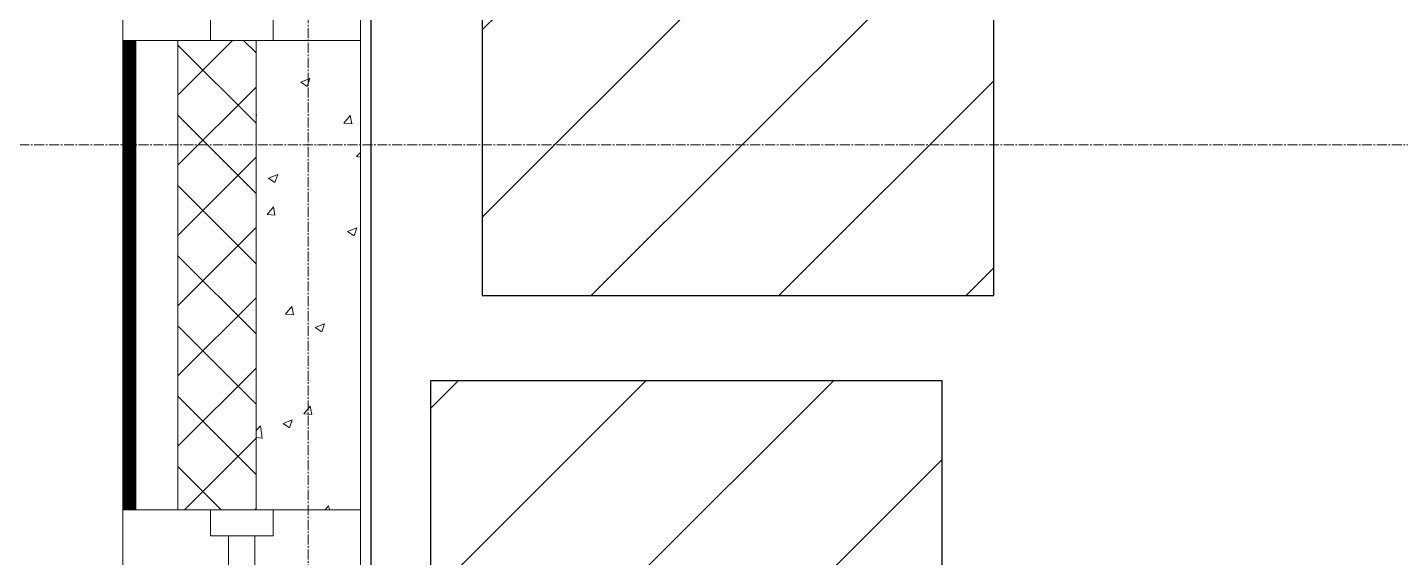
# Model space of a CAD drawing. Header units: millimetres. Extents: x -231292 to 573618, y -153144 to 564035.
# Drawn here: x 8346 to 10975, y -129537 to -128520 of the extents above; entities that cross this region are included whole.
import ezdxf

# ---------------------------------------------------------------- set-up
doc = ezdxf.new("R2010")
doc.units = ezdxf.units.MM
doc.linetypes.add('CENTER2', pattern=[28.575, 19.05, -3.175, 3.175, -3.175])
doc.layers.get('0').update_dxf_attribs({"color": 250})
for name, color, linetype, lineweight in [('10.3) строит. леса', 20, 'Continuous', 30), ('A-Wall_Материал_Газоблок_Контур', 250, 'Continuous', 0), ('АР_Окна', 250, 'Continuous', 5), ('АР_Стены ПЕНОблок', 250, 'Continuous', 20), ('АР_Тонкая', 250, 'Continuous', 5), ('АР_Утеплитель', 250, 'Continuous', 0), ('АР_Штриховка', 250, 'Continuous', 0), ('РД_Оси_100', 250, 'Continuous', 0)]:
    doc.layers.add(name, color=color, linetype=linetype, lineweight=lineweight)

# ---------------------------------------------------------------- blocks, each defined once
blk = doc.blocks.new('оси_рен')
at = {"layer": 'РД_Оси_100', "color": 251, "linetype": 'CENTER2', "true_color": 0x636466}
for p, q in [((1195652.916, 135558.25), (1195652.916, 223268.25)), ((1225207.916, 156013.25), (1189697.958, 156013.25))]:
    blk.add_line(p, q, dxfattribs=at)

msp = doc.modelspace()

# ---------------------------------------------------------------- hatches: boundary and pattern name
at = {"layer": '10.3) строит. леса'}
h = msp.add_hatch(dxfattribs=at)
h.set_pattern_fill('ANSI31', color=256, scale=80)
h.set_pattern_definition([(45, (13416.34, 16844.56), (-179.60512, 179.60512), [])])
h.paths.add_polyline_path([(9216.654, -127034.559), (9216.654, -129034.559), (10196.654, -129034.559), (10196.654, -127034.559)])
h = msp.add_hatch(dxfattribs=at)
h.set_pattern_fill('ANSI31', color=256, scale=80)
h.set_pattern_definition([(45, (13317.08, 14681.17), (-179.60512, 179.60512), [])])
h.paths.add_polyline_path([(9117.393, -129197.946), (9117.393, -131197.946), (10097.393, -131197.946), (10097.393, -129197.946)])

# ---------------------------------------------------------------- linework, layer by layer
msp.add_lwpolyline([(16573.458, -98570.283), (9003.458, -98570.283), (9003.458, -135535.288), (16573.458, -135535.288)], close=True)
for points in [[(9216.654, -127034.559), (9216.654, -129034.559), (10196.654, -129034.559), (10196.654, -127034.559)], [(9117.393, -129197.946), (9117.393, -131197.946), (10097.393, -131197.946), (10097.393, -129197.946)]]:
    msp.add_lwpolyline(points, close=True, dxfattribs=at)
at = {"layer": 'A-Wall_Материал_Газоблок_Контур', "color": 18, "linetype": 'Continuous', "lineweight": 0, "true_color": 0x000000}
for p, q in [((8528.458, -127345.283), (8528.458, -128545.283)), ((8983.458, -128545.283), (8983.458, -127345.283)), ((8528.458, -129445.283), (8528.458, -130645.283)), ((8983.458, -130645.283), (8983.458, -129445.283))]:
    msp.add_line(p, q, dxfattribs=at)
at = {"layer": 'АР_Окна', "color": 18, "linetype": 'Continuous', "lineweight": 5, "true_color": 0x000000}
for p, q in [((8528.458, -127345.283), (8528.458, -128545.283)), ((8983.458, -127345.283), (8983.458, -128545.283)), ((8528.458, -129445.283), (8528.458, -130645.283)), ((8983.458, -129445.283), (8983.458, -130645.283))]:
    msp.add_line(p, q, dxfattribs=at)
for points in [[(8815.958, -128495.283), (8815.958, -128545.283), (8695.958, -128545.283), (8695.958, -128495.283)], [(8815.958, -129495.283), (8815.958, -129445.283), (8695.958, -129445.283), (8695.958, -129495.283)], [(8730.958, -129495.283), (8780.958, -129495.283), (8780.958, -130595.283), (8730.958, -130595.283)]]:
    msp.add_lwpolyline(points, close=True, dxfattribs=at)
at = {"layer": 'АР_Стены ПЕНОблок', "color": 18, "linetype": 'Continuous', "lineweight": 20, "true_color": 0x000000}
for p, q in [((8983.458, -128545.283), (8783.458, -128545.283)), ((8783.458, -128545.283), (8783.458, -129445.283)), ((8983.458, -129445.283), (8983.458, -128545.283)), ((8783.458, -129445.283), (8983.458, -129445.283))]:
    msp.add_line(p, q, dxfattribs=at)
at = {"layer": 'АР_Тонкая', "color": 18, "linetype": 'Continuous', "lineweight": 5, "true_color": 0x000000}
for p, q in [((8553.458, -128545.283), (8528.458, -128545.283)), ((8528.458, -128545.283), (8528.458, -129445.283)), ((8633.458, -128545.283), (8553.458, -128545.283)), ((8553.458, -128545.283), (8553.458, -129445.283)), ((8553.458, -129445.283), (8553.458, -128545.283)), ((8633.458, -129445.283), (8633.458, -128545.283)), ((8528.458, -129445.283), (8553.458, -129445.283)), ((8553.458, -129445.283), (8633.458, -129445.283))]:
    msp.add_line(p, q, dxfattribs=at)
at = {"layer": 'АР_Утеплитель', "color": 18, "linetype": 'Continuous', "lineweight": 0, "true_color": 0x000000}
for p, q in [((8783.458, -128545.283), (8633.458, -128545.283)), ((8633.458, -128545.283), (8633.458, -129445.283)), ((8783.458, -129445.283), (8783.458, -128545.283)), ((8633.458, -129445.283), (8783.458, -129445.283))]:
    msp.add_line(p, q, dxfattribs=at)
at = {"layer": 'АР_Штриховка', "color": 18, "linetype": 'Continuous', "lineweight": 0, "true_color": 0x000000}
for p, q in [((8528.458, -128546.283), (8553.458, -128546.283)), ((8528.458, -128547.283), (8553.458, -128547.283)), ((8528.458, -128548.283), (8553.458, -128548.283)), ((8633.458, -128649.915), (8738.09, -128545.283)), ((8783.458, -128569.322), (8759.419, -128545.283)), ((8528.458, -128549.283), (8553.458, -128549.283)), ((8528.458, -128550.283), (8553.458, -128550.283)), ((8528.458, -128551.283), (8553.458, -128551.283)), ((8528.458, -128552.283), (8553.458, -128552.283)), ((8528.458, -128553.283), (8553.458, -128553.283)), ((8528.458, -128554.283), (8553.458, -128554.283)), ((8528.458, -128555.283), (8553.458, -128555.283)), ((8528.458, -128556.283), (8553.458, -128556.283)), ((8528.458, -128557.283), (8553.458, -128557.283)), ((8528.458, -128558.283), (8553.458, -128558.283)), ((8528.458, -128559.283), (8553.458, -128559.283)), ((8528.458, -128560.283), (8553.458, -128560.283)), ((8528.458, -128561.283), (8553.458, -128561.283)), ((8528.458, -128562.283), (8553.458, -128562.283)), ((8528.458, -128563.283), (8553.458, -128563.283)), ((8528.458, -128564.283), (8553.458, -128564.283)), ((8528.458, -128565.283), (8553.458, -128565.283)), ((8528.458, -128566.283), (8553.458, -128566.283)), ((8528.458, -128567.283), (8553.458, -128567.283)), ((8528.458, -128568.283), (8553.458, -128568.283)), ((8528.458, -128569.283), (8553.458, -128569.283)), ((8528.458, -128570.283), (8553.458, -128570.283)), ((8528.458, -128571.283), (8553.458, -128571.283)), ((8528.458, -128572.283), (8553.458, -128572.283)), ((8528.458, -128573.283), (8553.458, -128573.283)), ((8528.458, -128574.283), (8553.458, -128574.283)), ((8528.458, -128575.283), (8553.458, -128575.283)), ((8783.458, -128704.026), (8633.458, -128554.026)), ((8528.458, -128576.283), (8553.458, -128576.283)), ((8528.458, -128577.283), (8553.458, -128577.283)), ((8528.458, -128578.283), (8553.458, -128578.283)), ((8528.458, -128579.283), (8553.458, -128579.283)), ((8528.458, -128580.283), (8553.458, -128580.283)), ((8528.458, -128581.283), (8553.458, -128581.283)), ((8528.458, -128582.283), (8553.458, -128582.283)), ((8528.458, -128583.283), (8553.458, -128583.283)), ((8528.458, -128584.283), (8553.458, -128584.283)), ((8528.458, -128585.283), (8553.458, -128585.283)), ((8528.458, -128586.283), (8553.458, -128586.283)), ((8528.458, -128587.283), (8553.458, -128587.283)), ((8528.458, -128588.283), (8553.458, -128588.283)), ((8528.458, -128589.283), (8553.458, -128589.283)), ((8528.458, -128590.283), (8553.458, -128590.283)), ((8528.458, -128591.283), (8553.458, -128591.283)), ((8528.458, -128592.283), (8553.458, -128592.283)), ((8528.458, -128593.283), (8553.458, -128593.283)), ((8528.458, -128594.283), (8553.458, -128594.283)), ((8528.458, -128595.283), (8553.458, -128595.283)), ((8528.458, -128596.283), (8553.458, -128596.283)), ((8528.458, -128597.283), (8553.458, -128597.283)), ((8528.458, -128598.283), (8553.458, -128598.283)), ((8528.458, -128599.283), (8553.458, -128599.283)), ((8528.458, -128600.283), (8553.458, -128600.283)), ((8528.458, -128601.283), (8553.458, -128601.283)), ((8528.458, -128602.283), (8553.458, -128602.283)), ((8528.458, -128603.283), (8553.458, -128603.283)), ((8528.458, -128604.283), (8553.458, -128604.283)), ((8528.458, -128605.283), (8553.458, -128605.283)), ((8528.458, -128606.283), (8553.458, -128606.283)), ((8528.458, -128607.283), (8553.458, -128607.283)), ((8528.458, -128608.283), (8553.458, -128608.283)), ((8528.458, -128609.283), (8553.458, -128609.283)), ((8528.458, -128610.283), (8553.458, -128610.283)), ((8528.458, -128611.283), (8553.458, -128611.283)), ((8528.458, -128612.283), (8553.458, -128612.283)), ((8528.458, -128613.283), (8553.458, -128613.283)), ((8528.458, -128614.283), (8553.458, -128614.283)), ((8528.458, -128615.283), (8553.458, -128615.283)), ((8528.458, -128616.283), (8553.458, -128616.283)), ((8528.458, -128617.283), (8553.458, -128617.283)), ((8528.458, -128618.283), (8553.458, -128618.283)), ((8528.458, -128619.283), (8553.458, -128619.283)), ((8528.458, -128620.283), (8553.458, -128620.283)), ((8528.458, -128621.283), (8553.458, -128621.283)), ((8528.458, -128622.283), (8553.458, -128622.283)), ((8528.458, -128623.283), (8553.458, -128623.283)), ((8528.458, -128624.283), (8553.458, -128624.283)), ((8528.458, -128625.283), (8553.458, -128625.283)), ((8528.458, -128626.283), (8553.458, -128626.283)), ((8528.458, -128627.283), (8553.458, -128627.283)), ((8868.882, -128624.999), (8881.517, -128633.521)), ((8868.892, -128624.977), (8886.677, -128618.15)), ((8881.52, -128633.522), (8886.67, -128618.173)), ((8528.458, -128628.283), (8553.458, -128628.283)), ((8528.458, -128629.283), (8553.458, -128629.283)), ((8528.458, -128630.283), (8553.458, -128630.283)), ((8528.458, -128631.283), (8553.458, -128631.283)), ((8528.458, -128632.283), (8553.458, -128632.283)), ((8528.458, -128633.283), (8553.458, -128633.283)), ((8528.458, -128634.283), (8553.458, -128634.283)), ((8528.458, -128635.283), (8553.458, -128635.283)), ((8528.458, -128636.283), (8553.458, -128636.283)), ((8528.458, -128637.283), (8553.458, -128637.283)), ((8528.458, -128638.283), (8553.458, -128638.283)), ((8528.458, -128639.283), (8553.458, -128639.283)), ((8528.458, -128640.283), (8553.458, -128640.283)), ((8528.458, -128641.283), (8553.458, -128641.283)), ((8528.458, -128642.283), (8553.458, -128642.283)), ((8528.458, -128643.283), (8553.458, -128643.283)), ((8528.458, -128644.283), (8553.458, -128644.283)), ((8528.458, -128645.283), (8553.458, -128645.283)), ((8528.458, -128646.283), (8553.458, -128646.283)), ((8528.458, -128647.283), (8553.458, -128647.283)), ((8528.458, -128648.283), (8553.458, -128648.283)), ((8528.458, -128649.283), (8553.458, -128649.283)), ((8528.458, -128650.283), (8553.458, -128650.283)), ((8528.458, -128651.283), (8553.458, -128651.283)), ((8528.458, -128652.283), (8553.458, -128652.283)), ((8528.458, -128653.283), (8553.458, -128653.283)), ((8633.458, -128784.619), (8783.458, -128634.619)), ((8528.458, -128654.283), (8553.458, -128654.283)), ((8528.458, -128655.283), (8553.458, -128655.283)), ((8528.458, -128656.283), (8553.458, -128656.283)), ((8528.458, -128657.283), (8553.458, -128657.283)), ((8528.458, -128658.283), (8553.458, -128658.283)), ((8528.458, -128659.283), (8553.458, -128659.283)), ((8528.458, -128660.283), (8553.458, -128660.283)), ((8528.458, -128661.283), (8553.458, -128661.283)), ((8528.458, -128662.283), (8553.458, -128662.283)), ((8528.458, -128663.283), (8553.458, -128663.283)), ((8528.458, -128664.283), (8553.458, -128664.283)), ((8528.458, -128665.283), (8553.458, -128665.283)), ((8528.458, -128666.283), (8553.458, -128666.283)), ((8528.458, -128667.283), (8553.458, -128667.283)), ((8528.458, -128668.283), (8553.458, -128668.283)), ((8528.458, -128669.283), (8553.458, -128669.283)), ((8528.458, -128670.283), (8553.458, -128670.283)), ((8528.458, -128671.283), (8553.458, -128671.283)), ((8528.458, -128672.283), (8553.458, -128672.283)), ((8528.458, -128673.283), (8553.458, -128673.283)), ((8528.458, -128674.283), (8553.458, -128674.283)), ((8528.458, -128675.283), (8553.458, -128675.283)), ((8528.458, -128676.283), (8553.458, -128676.283)), ((8528.458, -128677.283), (8553.458, -128677.283)), ((8528.458, -128678.283), (8553.458, -128678.283)), ((8528.458, -128679.283), (8553.458, -128679.283)), ((8528.458, -128680.283), (8553.458, -128680.283)), ((8528.458, -128681.283), (8553.458, -128681.283)), ((8528.458, -128682.283), (8553.458, -128682.283)), ((8528.458, -128683.283), (8553.458, -128683.283)), ((8528.458, -128684.283), (8553.458, -128684.283)), ((8528.458, -128685.283), (8553.458, -128685.283)), ((8528.458, -128686.283), (8553.458, -128686.283)), ((8528.458, -128687.283), (8553.458, -128687.283)), ((8528.458, -128688.283), (8553.458, -128688.283)), ((8528.458, -128689.283), (8553.458, -128689.283)), ((8528.458, -128690.283), (8553.458, -128690.283)), ((8528.458, -128691.283), (8553.458, -128691.283)), ((8528.458, -128692.283), (8553.458, -128692.283)), ((8528.458, -128693.283), (8553.458, -128693.283)), ((8528.458, -128694.283), (8553.458, -128694.283)), ((8528.458, -128695.283), (8553.458, -128695.283)), ((8528.458, -128696.283), (8553.458, -128696.283)), ((8528.458, -128697.283), (8553.458, -128697.283)), ((8528.458, -128698.283), (8553.458, -128698.283)), ((8528.458, -128699.283), (8553.458, -128699.283)), ((8528.458, -128700.283), (8553.458, -128700.283)), ((8528.458, -128701.283), (8553.458, -128701.283)), ((8528.458, -128702.283), (8553.458, -128702.283)), ((8528.458, -128703.283), (8553.458, -128703.283)), ((8528.458, -128704.283), (8553.458, -128704.283)), ((8528.458, -128705.283), (8553.458, -128705.283)), ((8528.458, -128706.283), (8553.458, -128706.283)), ((8783.458, -128838.73), (8633.458, -128688.73)), ((8784.427, -128689.35), (8783.458, -128684.098)), ((8783.458, -128689.287), (8784.346, -128689.365)), ((8951.349, -128703.976), (8963.594, -128689.382)), ((8951.349, -128703.976), (8966.531, -128705.304)), ((8966.611, -128705.289), (8963.674, -128689.368)), ((8528.458, -128707.283), (8553.458, -128707.283)), ((8528.458, -128708.283), (8553.458, -128708.283)), ((8528.458, -128709.283), (8553.458, -128709.283)), ((8528.458, -128710.283), (8553.458, -128710.283)), ((8528.458, -128711.283), (8553.458, -128711.283)), ((8528.458, -128712.283), (8553.458, -128712.283)), ((8528.458, -128713.283), (8553.458, -128713.283)), ((8528.458, -128714.283), (8553.458, -128714.283)), ((8528.458, -128715.283), (8553.458, -128715.283)), ((8528.458, -128716.283), (8553.458, -128716.283)), ((8528.458, -128717.283), (8553.458, -128717.283)), ((8528.458, -128718.283), (8553.458, -128718.283)), ((8528.458, -128719.283), (8553.458, -128719.283)), ((8528.458, -128720.283), (8553.458, -128720.283)), ((8528.458, -128721.283), (8553.458, -128721.283)), ((8528.458, -128722.283), (8553.458, -128722.283)), ((8528.458, -128723.283), (8553.458, -128723.283)), ((8528.458, -128724.283), (8553.458, -128724.283)), ((8528.458, -128725.283), (8553.458, -128725.283)), ((8528.458, -128726.283), (8553.458, -128726.283)), ((8528.458, -128727.283), (8553.458, -128727.283)), ((8528.458, -128728.283), (8553.458, -128728.283)), ((8528.458, -128729.283), (8553.458, -128729.283)), ((8528.458, -128730.283), (8553.458, -128730.283)), ((8528.458, -128731.283), (8553.458, -128731.283)), ((8528.458, -128732.283), (8553.458, -128732.283)), ((8528.458, -128733.283), (8553.458, -128733.283)), ((8528.458, -128734.283), (8553.458, -128734.283)), ((8528.458, -128735.283), (8553.458, -128735.283)), ((8528.458, -128736.283), (8553.458, -128736.283)), ((8528.458, -128737.283), (8553.458, -128737.283)), ((8528.458, -128738.283), (8553.458, -128738.283)), ((8528.458, -128739.283), (8553.458, -128739.283)), ((8528.458, -128740.283), (8553.458, -128740.283)), ((8528.458, -128741.283), (8553.458, -128741.283)), ((8528.458, -128742.283), (8553.458, -128742.283)), ((8528.458, -128743.283), (8553.458, -128743.283)), ((8528.458, -128744.283), (8553.458, -128744.283)), ((8528.458, -128745.283), (8553.458, -128745.283)), ((8528.458, -128746.283), (8553.458, -128746.283)), ((8528.458, -128747.283), (8553.458, -128747.283)), ((8528.458, -128748.283), (8553.458, -128748.283)), ((8528.458, -128749.283), (8553.458, -128749.283)), ((8528.458, -128750.283), (8553.458, -128750.283)), ((8528.458, -128751.283), (8553.458, -128751.283)), ((8528.458, -128752.283), (8553.458, -128752.283)), ((8528.458, -128753.283), (8553.458, -128753.283)), ((8528.458, -128754.283), (8553.458, -128754.283)), ((8528.458, -128755.283), (8553.458, -128755.283)), ((8528.458, -128756.283), (8553.458, -128756.283)), ((8528.458, -128757.283), (8553.458, -128757.283)), ((8528.458, -128758.283), (8553.458, -128758.283)), ((8528.458, -128759.283), (8553.458, -128759.283)), ((8528.458, -128760.283), (8553.458, -128760.283)), ((8528.458, -128761.283), (8553.458, -128761.283)), ((8528.458, -128762.283), (8553.458, -128762.283)), ((8528.458, -128763.283), (8553.458, -128763.283)), ((8528.458, -128764.283), (8553.458, -128764.283)), ((8528.458, -128765.283), (8553.458, -128765.283)), ((8528.458, -128766.283), (8553.458, -128766.283)), ((8528.458, -128767.283), (8553.458, -128767.283)), ((8528.458, -128768.283), (8553.458, -128768.283)), ((8528.458, -128769.283), (8553.458, -128769.283)), ((8528.458, -128770.283), (8553.458, -128770.283)), ((8528.458, -128771.283), (8553.458, -128771.283)), ((8528.458, -128772.283), (8553.458, -128772.283)), ((8528.458, -128773.283), (8553.458, -128773.283)), ((8528.458, -128774.283), (8553.458, -128774.283)), ((8528.458, -128775.283), (8553.458, -128775.283)), ((8528.458, -128776.283), (8553.458, -128776.283)), ((8528.458, -128777.283), (8553.458, -128777.283)), ((8528.458, -128778.283), (8553.458, -128778.283)), ((8528.458, -128779.283), (8553.458, -128779.283)), ((8528.458, -128780.283), (8553.458, -128780.283)), ((8528.458, -128781.283), (8553.458, -128781.283)), ((8528.458, -128782.283), (8553.458, -128782.283)), ((8528.458, -128783.283), (8553.458, -128783.283)), ((8528.458, -128784.283), (8553.458, -128784.283)), ((8528.458, -128785.283), (8553.458, -128785.283)), ((8633.458, -128919.322), (8783.458, -128769.322)), ((8976.005, -128767.84), (8983.458, -128760.072)), ((8976.02, -128767.873), (8983.458, -128769.026)), ((8528.458, -128786.283), (8553.458, -128786.283)), ((8528.458, -128787.283), (8553.458, -128787.283)), ((8528.458, -128788.283), (8553.458, -128788.283)), ((8528.458, -128789.283), (8553.458, -128789.283)), ((8528.458, -128790.283), (8553.458, -128790.283)), ((8528.458, -128791.283), (8553.458, -128791.283)), ((8528.458, -128792.283), (8553.458, -128792.283)), ((8528.458, -128793.283), (8553.458, -128793.283)), ((8528.458, -128794.283), (8553.458, -128794.283)), ((8528.458, -128795.283), (8553.458, -128795.283)), ((8528.458, -128796.283), (8553.458, -128796.283)), ((8528.458, -128797.283), (8553.458, -128797.283)), ((8528.458, -128798.283), (8553.458, -128798.283)), ((8528.458, -128799.283), (8553.458, -128799.283)), ((8528.458, -128800.283), (8553.458, -128800.283)), ((8528.458, -128801.283), (8553.458, -128801.283)), ((8528.458, -128802.283), (8553.458, -128802.283)), ((8528.458, -128803.283), (8553.458, -128803.283)), ((8528.458, -128804.283), (8553.458, -128804.283)), ((8528.458, -128805.283), (8553.458, -128805.283)), ((8528.458, -128806.283), (8553.458, -128806.283)), ((8528.458, -128807.283), (8553.458, -128807.283)), ((8528.458, -128808.283), (8553.458, -128808.283)), ((8528.458, -128809.283), (8553.458, -128809.283)), ((8528.458, -128810.283), (8553.458, -128810.283)), ((8528.458, -128811.283), (8553.458, -128811.283)), ((8807.08, -128809.187), (8819.715, -128817.709)), ((8807.09, -128809.165), (8824.875, -128802.338)), ((8819.718, -128817.71), (8824.868, -128802.361)), ((8528.458, -128812.283), (8553.458, -128812.283)), ((8528.458, -128813.283), (8553.458, -128813.283)), ((8528.458, -128814.283), (8553.458, -128814.283)), ((8528.458, -128815.283), (8553.458, -128815.283)), ((8528.458, -128816.283), (8553.458, -128816.283)), ((8528.458, -128817.283), (8553.458, -128817.283)), ((8528.458, -128818.283), (8553.458, -128818.283)), ((8528.458, -128819.283), (8553.458, -128819.283)), ((8528.458, -128820.283), (8553.458, -128820.283)), ((8528.458, -128821.283), (8553.458, -128821.283)), ((8528.458, -128822.283), (8553.458, -128822.283)), ((8528.458, -128823.283), (8553.458, -128823.283)), ((8528.458, -128824.283), (8553.458, -128824.283)), ((8528.458, -128825.283), (8553.458, -128825.283)), ((8528.458, -128826.283), (8553.458, -128826.283)), ((8528.458, -128827.283), (8553.458, -128827.283)), ((8528.458, -128828.283), (8553.458, -128828.283)), ((8528.458, -128829.283), (8553.458, -128829.283)), ((8528.458, -128830.283), (8553.458, -128830.283)), ((8528.458, -128831.283), (8553.458, -128831.283)), ((8528.458, -128832.283), (8553.458, -128832.283)), ((8528.458, -128833.283), (8553.458, -128833.283)), ((8528.458, -128834.283), (8553.458, -128834.283)), ((8528.458, -128835.283), (8553.458, -128835.283)), ((8528.458, -128836.283), (8553.458, -128836.283)), ((8528.458, -128837.283), (8553.458, -128837.283)), ((8528.458, -128838.283), (8553.458, -128838.283)), ((8783.458, -128973.434), (8633.458, -128823.434)), ((8528.458, -128839.283), (8553.458, -128839.283)), ((8528.458, -128840.283), (8553.458, -128840.283)), ((8528.458, -128841.283), (8553.458, -128841.283)), ((8528.458, -128842.283), (8553.458, -128842.283)), ((8528.458, -128843.283), (8553.458, -128843.283)), ((8528.458, -128844.283), (8553.458, -128844.283)), ((8528.458, -128845.283), (8553.458, -128845.283)), ((8528.458, -128846.283), (8553.458, -128846.283)), ((8528.458, -128847.283), (8553.458, -128847.283)), ((8528.458, -128848.283), (8553.458, -128848.283)), ((8528.458, -128849.283), (8553.458, -128849.283)), ((8528.458, -128850.283), (8553.458, -128850.283)), ((8528.458, -128851.283), (8553.458, -128851.283)), ((8528.458, -128852.283), (8553.458, -128852.283)), ((8528.458, -128853.283), (8553.458, -128853.283)), ((8528.458, -128854.283), (8553.458, -128854.283)), ((8528.458, -128855.283), (8553.458, -128855.283)), ((8528.458, -128856.283), (8553.458, -128856.283)), ((8528.458, -128857.283), (8553.458, -128857.283)), ((8528.458, -128858.283), (8553.458, -128858.283)), ((8528.458, -128859.283), (8553.458, -128859.283)), ((8528.458, -128860.283), (8553.458, -128860.283)), ((8528.458, -128861.283), (8553.458, -128861.283)), ((8528.458, -128862.283), (8553.458, -128862.283)), ((8528.458, -128863.283), (8553.458, -128863.283)), ((8528.458, -128864.283), (8553.458, -128864.283)), ((8804.408, -128879.093), (8816.653, -128864.5)), ((8819.67, -128880.407), (8816.733, -128864.486)), ((8528.458, -128865.283), (8553.458, -128865.283)), ((8528.458, -128866.283), (8553.458, -128866.283)), ((8528.458, -128867.283), (8553.458, -128867.283)), ((8528.458, -128868.283), (8553.458, -128868.283)), ((8528.458, -128869.283), (8553.458, -128869.283)), ((8528.458, -128870.283), (8553.458, -128870.283)), ((8528.458, -128871.283), (8553.458, -128871.283)), ((8528.458, -128872.283), (8553.458, -128872.283)), ((8528.458, -128873.283), (8553.458, -128873.283)), ((8528.458, -128874.283), (8553.458, -128874.283)), ((8528.458, -128875.283), (8553.458, -128875.283)), ((8528.458, -128876.283), (8553.458, -128876.283)), ((8528.458, -128877.283), (8553.458, -128877.283)), ((8528.458, -128878.283), (8553.458, -128878.283)), ((8528.458, -128879.283), (8553.458, -128879.283)), ((8528.458, -128880.283), (8553.458, -128880.283)), ((8528.458, -128881.283), (8553.458, -128881.283)), ((8528.458, -128882.283), (8553.458, -128882.283)), ((8528.458, -128883.283), (8553.458, -128883.283)), ((8528.458, -128884.283), (8553.458, -128884.283)), ((8528.458, -128885.283), (8553.458, -128885.283)), ((8528.458, -128886.283), (8553.458, -128886.283)), ((8528.458, -128887.283), (8553.458, -128887.283)), ((8528.458, -128888.283), (8553.458, -128888.283)), ((8528.458, -128889.283), (8553.458, -128889.283)), ((8528.458, -128890.283), (8553.458, -128890.283)), ((8804.408, -128879.094), (8819.59, -128880.422)), ((8528.458, -128891.283), (8553.458, -128891.283)), ((8528.458, -128892.283), (8553.458, -128892.283)), ((8528.458, -128893.283), (8553.458, -128893.283)), ((8528.458, -128894.283), (8553.458, -128894.283)), ((8528.458, -128895.283), (8553.458, -128895.283)), ((8528.458, -128896.283), (8553.458, -128896.283)), ((8528.458, -128897.283), (8553.458, -128897.283)), ((8528.458, -128898.283), (8553.458, -128898.283)), ((8528.458, -128899.283), (8553.458, -128899.283)), ((8528.458, -128900.283), (8553.458, -128900.283)), ((8528.458, -128901.283), (8553.458, -128901.283)), ((8528.458, -128902.283), (8553.458, -128902.283)), ((8528.458, -128903.283), (8553.458, -128903.283)), ((8528.458, -128904.283), (8553.458, -128904.283)), ((8528.458, -128905.283), (8553.458, -128905.283)), ((8528.458, -128906.283), (8553.458, -128906.283)), ((8528.458, -128907.283), (8553.458, -128907.283)), ((8528.458, -128908.283), (8553.458, -128908.283)), ((8528.458, -128909.283), (8553.458, -128909.283)), ((8528.458, -128910.283), (8553.458, -128910.283)), ((8528.458, -128911.283), (8553.458, -128911.283)), ((8528.458, -128912.283), (8553.458, -128912.283)), ((8528.458, -128913.283), (8553.458, -128913.283)), ((8528.458, -128914.283), (8553.458, -128914.283)), ((8528.458, -128915.283), (8553.458, -128915.283)), ((8528.458, -128916.283), (8553.458, -128916.283)), ((8633.458, -129054.026), (8783.458, -128904.026)), ((8958.695, -128911.452), (8971.329, -128919.974)), ((8958.704, -128911.43), (8976.489, -128904.604)), ((8971.332, -128919.975), (8976.483, -128904.626)), ((8528.458, -128917.283), (8553.458, -128917.283)), ((8528.458, -128918.283), (8553.458, -128918.283)), ((8528.458, -128919.283), (8553.458, -128919.283)), ((8528.458, -128920.283), (8553.458, -128920.283)), ((8528.458, -128921.283), (8553.458, -128921.283)), ((8528.458, -128922.283), (8553.458, -128922.283)), ((8528.458, -128923.283), (8553.458, -128923.283)), ((8528.458, -128924.283), (8553.458, -128924.283)), ((8528.458, -128925.283), (8553.458, -128925.283)), ((8528.458, -128926.283), (8553.458, -128926.283)), ((8528.458, -128927.283), (8553.458, -128927.283)), ((8528.458, -128928.283), (8553.458, -128928.283)), ((8528.458, -128929.283), (8553.458, -128929.283)), ((8528.458, -128930.283), (8553.458, -128930.283)), ((8528.458, -128931.283), (8553.458, -128931.283)), ((8528.458, -128932.283), (8553.458, -128932.283)), ((8528.458, -128933.283), (8553.458, -128933.283)), ((8528.458, -128934.283), (8553.458, -128934.283)), ((8528.458, -128935.283), (8553.458, -128935.283)), ((8528.458, -128936.283), (8553.458, -128936.283)), ((8528.458, -128937.283), (8553.458, -128937.283)), ((8528.458, -128938.283), (8553.458, -128938.283)), ((8528.458, -128939.283), (8553.458, -128939.283)), ((8528.458, -128940.283), (8553.458, -128940.283)), ((8528.458, -128941.283), (8553.458, -128941.283)), ((8528.458, -128942.283), (8553.458, -128942.283)), ((8528.458, -128943.283), (8553.458, -128943.283)), ((8528.458, -128944.283), (8553.458, -128944.283)), ((8528.458, -128945.283), (8553.458, -128945.283)), ((8528.458, -128946.283), (8553.458, -128946.283)), ((8528.458, -128947.283), (8553.458, -128947.283)), ((8528.458, -128948.283), (8553.458, -128948.283)), ((8528.458, -128949.283), (8553.458, -128949.283)), ((8528.458, -128950.283), (8553.458, -128950.283)), ((8528.458, -128951.283), (8553.458, -128951.283)), ((8528.458, -128952.283), (8553.458, -128952.283)), ((8528.458, -128953.283), (8553.458, -128953.283)), ((8528.458, -128954.283), (8553.458, -128954.283)), ((8528.458, -128955.283), (8553.458, -128955.283)), ((8528.458, -128956.283), (8553.458, -128956.283)), ((8528.458, -128957.283), (8553.458, -128957.283)), ((8528.458, -128958.283), (8553.458, -128958.283)), ((8528.458, -128959.283), (8553.458, -128959.283)), ((8528.458, -128960.283), (8553.458, -128960.283)), ((8528.458, -128961.283), (8553.458, -128961.283)), ((8528.458, -128962.283), (8553.458, -128962.283)), ((8528.458, -128963.283), (8553.458, -128963.283)), ((8528.458, -128964.283), (8553.458, -128964.283)), ((8528.458, -128965.283), (8553.458, -128965.283)), ((8528.458, -128966.283), (8553.458, -128966.283)), ((8528.458, -128967.283), (8553.458, -128967.283)), ((8528.458, -128968.283), (8553.458, -128968.283)), ((8528.458, -128969.283), (8553.458, -128969.283)), ((8783.458, -129108.138), (8633.458, -128958.138)), ((8528.458, -128970.283), (8553.458, -128970.283)), ((8528.458, -128971.283), (8553.458, -128971.283)), ((8528.458, -128972.283), (8553.458, -128972.283)), ((8528.458, -128973.283), (8553.458, -128973.283)), ((8528.458, -128974.283), (8553.458, -128974.283)), ((8528.458, -128975.283), (8553.458, -128975.283)), ((8528.458, -128976.283), (8553.458, -128976.283)), ((8528.458, -128977.283), (8553.458, -128977.283)), ((8528.458, -128978.283), (8553.458, -128978.283)), ((8528.458, -128979.283), (8553.458, -128979.283)), ((8528.458, -128980.283), (8553.458, -128980.283)), ((8528.458, -128981.283), (8553.458, -128981.283)), ((8528.458, -128982.283), (8553.458, -128982.283)), ((8528.458, -128983.283), (8553.458, -128983.283)), ((8528.458, -128984.283), (8553.458, -128984.283)), ((8528.458, -128985.283), (8553.458, -128985.283)), ((8528.458, -128986.283), (8553.458, -128986.283)), ((8528.458, -128987.283), (8553.458, -128987.283)), ((8528.458, -128988.283), (8553.458, -128988.283)), ((8528.458, -128989.283), (8553.458, -128989.283)), ((8528.458, -128990.283), (8553.458, -128990.283)), ((8528.458, -128991.283), (8553.458, -128991.283)), ((8528.458, -128992.283), (8553.458, -128992.283)), ((8528.458, -128993.283), (8553.458, -128993.283)), ((8528.458, -128994.283), (8553.458, -128994.283)), ((8528.458, -128995.283), (8553.458, -128995.283)), ((8528.458, -128996.283), (8553.458, -128996.283)), ((8528.458, -128997.283), (8553.458, -128997.283)), ((8528.458, -128998.283), (8553.458, -128998.283)), ((8528.458, -128999.283), (8553.458, -128999.283)), ((8528.458, -129000.283), (8553.458, -129000.283)), ((8528.458, -129001.283), (8553.458, -129001.283)), ((8528.458, -129002.283), (8553.458, -129002.283)), ((8528.458, -129003.283), (8553.458, -129003.283)), ((8528.458, -129004.283), (8553.458, -129004.283)), ((8528.458, -129005.283), (8553.458, -129005.283)), ((8528.458, -129006.283), (8553.458, -129006.283)), ((8528.458, -129007.283), (8553.458, -129007.283)), ((8528.458, -129008.283), (8553.458, -129008.283)), ((8528.458, -129009.283), (8553.458, -129009.283)), ((8528.458, -129010.283), (8553.458, -129010.283)), ((8528.458, -129011.283), (8553.458, -129011.283)), ((8528.458, -129012.283), (8553.458, -129012.283)), ((8528.458, -129013.283), (8553.458, -129013.283)), ((8528.458, -129014.283), (8553.458, -129014.283)), ((8528.458, -129015.283), (8553.458, -129015.283)), ((8528.458, -129016.283), (8553.458, -129016.283)), ((8528.458, -129017.283), (8553.458, -129017.283)), ((8528.458, -129018.283), (8553.458, -129018.283)), ((8528.458, -129019.283), (8553.458, -129019.283)), ((8528.458, -129020.283), (8553.458, -129020.283)), ((8528.458, -129021.283), (8553.458, -129021.283)), ((8528.458, -129022.283), (8553.458, -129022.283)), ((8528.458, -129023.283), (8553.458, -129023.283)), ((8528.458, -129024.283), (8553.458, -129024.283)), ((8528.458, -129025.283), (8553.458, -129025.283)), ((8528.458, -129026.283), (8553.458, -129026.283)), ((8528.458, -129027.283), (8553.458, -129027.283)), ((8528.458, -129028.283), (8553.458, -129028.283)), ((8528.458, -129029.283), (8553.458, -129029.283)), ((8528.458, -129030.283), (8553.458, -129030.283)), ((8528.458, -129031.283), (8553.458, -129031.283)), ((8528.458, -129032.283), (8553.458, -129032.283)), ((8528.458, -129033.283), (8553.458, -129033.283)), ((8528.458, -129034.283), (8553.458, -129034.283)), ((8528.458, -129035.283), (8553.458, -129035.283)), ((8528.458, -129036.283), (8553.458, -129036.283)), ((8528.458, -129037.283), (8553.458, -129037.283)), ((8528.458, -129038.283), (8553.458, -129038.283)), ((8528.458, -129039.283), (8553.458, -129039.283)), ((8528.458, -129040.283), (8553.458, -129040.283)), ((8528.458, -129041.283), (8553.458, -129041.283)), ((8528.458, -129042.283), (8553.458, -129042.283)), ((8528.458, -129043.283), (8553.458, -129043.283)), ((8528.458, -129044.283), (8553.458, -129044.283)), ((8528.458, -129045.283), (8553.458, -129045.283)), ((8528.458, -129046.283), (8553.458, -129046.283)), ((8528.458, -129047.283), (8553.458, -129047.283)), ((8528.458, -129048.283), (8553.458, -129048.283)), ((8633.458, -129188.73), (8783.458, -129038.73)), ((8528.458, -129049.283), (8553.458, -129049.283)), ((8528.458, -129050.283), (8553.458, -129050.283)), ((8528.458, -129051.283), (8553.458, -129051.283)), ((8528.458, -129052.283), (8553.458, -129052.283)), ((8528.458, -129053.283), (8553.458, -129053.283)), ((8528.458, -129054.283), (8553.458, -129054.283)), ((8528.458, -129055.283), (8553.458, -129055.283)), ((8528.458, -129056.283), (8553.458, -129056.283)), ((8528.458, -129057.283), (8553.458, -129057.283)), ((8528.458, -129058.283), (8553.458, -129058.283)), ((8528.458, -129059.283), (8553.458, -129059.283)), ((8528.458, -129060.283), (8553.458, -129060.283)), ((8528.458, -129061.283), (8553.458, -129061.283)), ((8528.458, -129062.283), (8553.458, -129062.283)), ((8528.458, -129063.283), (8553.458, -129063.283)), ((8528.458, -129064.283), (8553.458, -129064.283)), ((8528.458, -129065.283), (8553.458, -129065.283)), ((8528.458, -129066.283), (8553.458, -129066.283)), ((8528.458, -129067.283), (8553.458, -129067.283)), ((8528.458, -129068.283), (8553.458, -129068.283)), ((8528.458, -129069.283), (8553.458, -129069.283)), ((8528.458, -129070.283), (8553.458, -129070.283)), ((8528.458, -129071.283), (8553.458, -129071.283)), ((8528.458, -129072.283), (8553.458, -129072.283)), ((8528.458, -129073.283), (8553.458, -129073.283)), ((8528.458, -129074.283), (8553.458, -129074.283)), ((8839.651, -129070.15), (8851.896, -129055.557)), ((8839.651, -129070.15), (8854.833, -129071.479)), ((8854.913, -129071.464), (8851.976, -129055.543)), ((8528.458, -129075.283), (8553.458, -129075.283)), ((8528.458, -129076.283), (8553.458, -129076.283)), ((8528.458, -129077.283), (8553.458, -129077.283)), ((8528.458, -129078.283), (8553.458, -129078.283)), ((8528.458, -129079.283), (8553.458, -129079.283)), ((8528.458, -129080.283), (8553.458, -129080.283)), ((8528.458, -129081.283), (8553.458, -129081.283)), ((8528.458, -129082.283), (8553.458, -129082.283)), ((8528.458, -129083.283), (8553.458, -129083.283)), ((8528.458, -129084.283), (8553.458, -129084.283)), ((8528.458, -129085.283), (8553.458, -129085.283)), ((8528.458, -129086.283), (8553.458, -129086.283)), ((8528.458, -129087.283), (8553.458, -129087.283)), ((8528.458, -129088.283), (8553.458, -129088.283)), ((8528.458, -129089.283), (8553.458, -129089.283)), ((8528.458, -129090.283), (8553.458, -129090.283)), ((8528.458, -129091.283), (8553.458, -129091.283)), ((8528.458, -129092.283), (8553.458, -129092.283)), ((8528.458, -129093.283), (8553.458, -129093.283)), ((8528.458, -129094.283), (8553.458, -129094.283)), ((8528.458, -129095.283), (8553.458, -129095.283)), ((8528.458, -129096.283), (8553.458, -129096.283)), ((8528.458, -129097.283), (8553.458, -129097.283)), ((8528.458, -129098.283), (8553.458, -129098.283)), ((8528.458, -129099.283), (8553.458, -129099.283)), ((8528.458, -129100.283), (8553.458, -129100.283)), ((8528.458, -129101.283), (8553.458, -129101.283)), ((8783.458, -129242.842), (8633.458, -129092.842)), ((8896.893, -129095.64), (8909.527, -129104.162)), ((8896.902, -129095.619), (8914.687, -129088.792)), ((8909.53, -129104.163), (8914.68, -129088.814)), ((8528.458, -129102.283), (8553.458, -129102.283)), ((8528.458, -129103.283), (8553.458, -129103.283)), ((8528.458, -129104.283), (8553.458, -129104.283)), ((8528.458, -129105.283), (8553.458, -129105.283)), ((8528.458, -129106.283), (8553.458, -129106.283)), ((8528.458, -129107.283), (8553.458, -129107.283)), ((8528.458, -129108.283), (8553.458, -129108.283)), ((8528.458, -129109.283), (8553.458, -129109.283)), ((8528.458, -129110.283), (8553.458, -129110.283)), ((8528.458, -129111.283), (8553.458, -129111.283)), ((8528.458, -129112.283), (8553.458, -129112.283)), ((8528.458, -129113.283), (8553.458, -129113.283)), ((8528.458, -129114.283), (8553.458, -129114.283)), ((8528.458, -129115.283), (8553.458, -129115.283)), ((8528.458, -129116.283), (8553.458, -129116.283)), ((8528.458, -129117.283), (8553.458, -129117.283)), ((8528.458, -129118.283), (8553.458, -129118.283)), ((8528.458, -129119.283), (8553.458, -129119.283)), ((8528.458, -129120.283), (8553.458, -129120.283)), ((8528.458, -129121.283), (8553.458, -129121.283)), ((8528.458, -129122.283), (8553.458, -129122.283)), ((8528.458, -129123.283), (8553.458, -129123.283)), ((8528.458, -129124.283), (8553.458, -129124.283)), ((8528.458, -129125.283), (8553.458, -129125.283)), ((8528.458, -129126.283), (8553.458, -129126.283)), ((8528.458, -129127.283), (8553.458, -129127.283)), ((8528.458, -129128.283), (8553.458, -129128.283)), ((8528.458, -129129.283), (8553.458, -129129.283)), ((8528.458, -129130.283), (8553.458, -129130.283)), ((8528.458, -129131.283), (8553.458, -129131.283)), ((8528.458, -129132.283), (8553.458, -129132.283)), ((8528.458, -129133.283), (8553.458, -129133.283)), ((8528.458, -129134.283), (8553.458, -129134.283)), ((8528.458, -129135.283), (8553.458, -129135.283)), ((8528.458, -129136.283), (8553.458, -129136.283)), ((8528.458, -129137.283), (8553.458, -129137.283)), ((8528.458, -129138.283), (8553.458, -129138.283)), ((8528.458, -129139.283), (8553.458, -129139.283)), ((8528.458, -129140.283), (8553.458, -129140.283)), ((8528.458, -129141.283), (8553.458, -129141.283)), ((8528.458, -129142.283), (8553.458, -129142.283)), ((8528.458, -129143.283), (8553.458, -129143.283)), ((8528.458, -129144.283), (8553.458, -129144.283)), ((8528.458, -129145.283), (8553.458, -129145.283)), ((8528.458, -129146.283), (8553.458, -129146.283)), ((8528.458, -129147.283), (8553.458, -129147.283)), ((8528.458, -129148.283), (8553.458, -129148.283)), ((8528.458, -129149.283), (8553.458, -129149.283)), ((8528.458, -129150.283), (8553.458, -129150.283)), ((8528.458, -129151.283), (8553.458, -129151.283)), ((8528.458, -129152.283), (8553.458, -129152.283)), ((8528.458, -129153.283), (8553.458, -129153.283)), ((8528.458, -129154.283), (8553.458, -129154.283)), ((8528.458, -129155.283), (8553.458, -129155.283)), ((8528.458, -129156.283), (8553.458, -129156.283)), ((8528.458, -129157.283), (8553.458, -129157.283)), ((8528.458, -129158.283), (8553.458, -129158.283)), ((8528.458, -129159.283), (8553.458, -129159.283)), ((8528.458, -129160.283), (8553.458, -129160.283)), ((8528.458, -129161.283), (8553.458, -129161.283)), ((8528.458, -129162.283), (8553.458, -129162.283)), ((8528.458, -129163.283), (8553.458, -129163.283)), ((8528.458, -129164.283), (8553.458, -129164.283)), ((8528.458, -129165.283), (8553.458, -129165.283)), ((8528.458, -129166.283), (8553.458, -129166.283)), ((8528.458, -129167.283), (8553.458, -129167.283)), ((8528.458, -129168.283), (8553.458, -129168.283)), ((8528.458, -129169.283), (8553.458, -129169.283)), ((8528.458, -129170.283), (8553.458, -129170.283)), ((8528.458, -129171.283), (8553.458, -129171.283)), ((8528.458, -129172.283), (8553.458, -129172.283)), ((8528.458, -129173.283), (8553.458, -129173.283)), ((8528.458, -129174.283), (8553.458, -129174.283)), ((8528.458, -129175.283), (8553.458, -129175.283)), ((8528.458, -129176.283), (8553.458, -129176.283)), ((8528.458, -129177.283), (8553.458, -129177.283)), ((8528.458, -129178.283), (8553.458, -129178.283)), ((8528.458, -129179.283), (8553.458, -129179.283)), ((8633.458, -129323.434), (8783.458, -129173.434)), ((8528.458, -129180.283), (8553.458, -129180.283)), ((8528.458, -129181.283), (8553.458, -129181.283)), ((8528.458, -129182.283), (8553.458, -129182.283)), ((8528.458, -129183.283), (8553.458, -129183.283)), ((8528.458, -129184.283), (8553.458, -129184.283)), ((8528.458, -129185.283), (8553.458, -129185.283)), ((8528.458, -129186.283), (8553.458, -129186.283)), ((8528.458, -129187.283), (8553.458, -129187.283)), ((8528.458, -129188.283), (8553.458, -129188.283)), ((8528.458, -129189.283), (8553.458, -129189.283)), ((8528.458, -129190.283), (8553.458, -129190.283)), ((8528.458, -129191.283), (8553.458, -129191.283)), ((8528.458, -129192.283), (8553.458, -129192.283)), ((8528.458, -129193.283), (8553.458, -129193.283)), ((8528.458, -129194.283), (8553.458, -129194.283)), ((8528.458, -129195.283), (8553.458, -129195.283)), ((8528.458, -129196.283), (8553.458, -129196.283)), ((8528.458, -129197.283), (8553.458, -129197.283)), ((8528.458, -129198.283), (8553.458, -129198.283)), ((8528.458, -129199.283), (8553.458, -129199.283)), ((8528.458, -129200.283), (8553.458, -129200.283)), ((8528.458, -129201.283), (8553.458, -129201.283)), ((8528.458, -129202.283), (8553.458, -129202.283)), ((8528.458, -129203.283), (8553.458, -129203.283)), ((8528.458, -129204.283), (8553.458, -129204.283)), ((8528.458, -129205.283), (8553.458, -129205.283)), ((8528.458, -129206.283), (8553.458, -129206.283)), ((8528.458, -129207.283), (8553.458, -129207.283)), ((8528.458, -129208.283), (8553.458, -129208.283)), ((8528.458, -129209.283), (8553.458, -129209.283)), ((8528.458, -129210.283), (8553.458, -129210.283)), ((8528.458, -129211.283), (8553.458, -129211.283)), ((8528.458, -129212.283), (8553.458, -129212.283)), ((8528.458, -129213.283), (8553.458, -129213.283)), ((8528.458, -129214.283), (8553.458, -129214.283)), ((8528.458, -129215.283), (8553.458, -129215.283)), ((8528.458, -129216.283), (8553.458, -129216.283)), ((8528.458, -129217.283), (8553.458, -129217.283)), ((8528.458, -129218.283), (8553.458, -129218.283)), ((8528.458, -129219.283), (8553.458, -129219.283)), ((8528.458, -129220.283), (8553.458, -129220.283)), ((8528.458, -129221.283), (8553.458, -129221.283)), ((8528.458, -129222.283), (8553.458, -129222.283)), ((8528.458, -129223.283), (8553.458, -129223.283)), ((8528.458, -129224.283), (8553.458, -129224.283)), ((8528.458, -129225.283), (8553.458, -129225.283)), ((8528.458, -129226.283), (8553.458, -129226.283)), ((8528.458, -129227.283), (8553.458, -129227.283)), ((8528.458, -129228.283), (8553.458, -129228.283)), ((8528.458, -129229.283), (8553.458, -129229.283)), ((8528.458, -129230.283), (8553.458, -129230.283)), ((8528.458, -129231.283), (8553.458, -129231.283)), ((8528.458, -129232.283), (8553.458, -129232.283)), ((8783.458, -129377.545), (8633.458, -129227.545)), ((8528.458, -129233.283), (8553.458, -129233.283)), ((8528.458, -129234.283), (8553.458, -129234.283)), ((8528.458, -129235.283), (8553.458, -129235.283)), ((8528.458, -129236.283), (8553.458, -129236.283)), ((8528.458, -129237.283), (8553.458, -129237.283)), ((8528.458, -129238.283), (8553.458, -129238.283)), ((8528.458, -129239.283), (8553.458, -129239.283)), ((8528.458, -129240.283), (8553.458, -129240.283)), ((8528.458, -129241.283), (8553.458, -129241.283)), ((8528.458, -129242.283), (8553.458, -129242.283)), ((8528.458, -129243.283), (8553.458, -129243.283)), ((8528.458, -129244.283), (8553.458, -129244.283)), ((8528.458, -129245.283), (8553.458, -129245.283)), ((8528.458, -129246.283), (8553.458, -129246.283)), ((8528.458, -129247.283), (8553.458, -129247.283)), ((8528.458, -129248.283), (8553.458, -129248.283)), ((8528.458, -129249.283), (8553.458, -129249.283)), ((8528.458, -129250.283), (8553.458, -129250.283)), ((8528.458, -129251.283), (8553.458, -129251.283)), ((8528.458, -129252.283), (8553.458, -129252.283)), ((8528.458, -129253.283), (8553.458, -129253.283)), ((8528.458, -129254.283), (8553.458, -129254.283)), ((8528.458, -129255.283), (8553.458, -129255.283)), ((8528.458, -129256.283), (8553.458, -129256.283)), ((8528.458, -129257.283), (8553.458, -129257.283)), ((8528.458, -129258.283), (8553.458, -129258.283)), ((8874.895, -129261.207), (8887.14, -129246.614)), ((8890.156, -129262.521), (8887.219, -129246.6)), ((8528.458, -129259.283), (8553.458, -129259.283)), ((8528.458, -129260.283), (8553.458, -129260.283)), ((8528.458, -129261.283), (8553.458, -129261.283)), ((8528.458, -129262.283), (8553.458, -129262.283)), ((8528.458, -129263.283), (8553.458, -129263.283)), ((8528.458, -129264.283), (8553.458, -129264.283)), ((8528.458, -129265.283), (8553.458, -129265.283)), ((8528.458, -129266.283), (8553.458, -129266.283)), ((8528.458, -129267.283), (8553.458, -129267.283)), ((8528.458, -129268.283), (8553.458, -129268.283)), ((8528.458, -129269.283), (8553.458, -129269.283)), ((8528.458, -129270.283), (8553.458, -129270.283)), ((8528.458, -129271.283), (8553.458, -129271.283)), ((8528.458, -129272.283), (8553.458, -129272.283)), ((8528.458, -129273.283), (8553.458, -129273.283)), ((8528.458, -129274.283), (8553.458, -129274.283)), ((8528.458, -129275.283), (8553.458, -129275.283)), ((8528.458, -129276.283), (8553.458, -129276.283)), ((8528.458, -129277.283), (8553.458, -129277.283)), ((8528.458, -129278.283), (8553.458, -129278.283)), ((8528.458, -129279.283), (8553.458, -129279.283)), ((8528.458, -129280.283), (8553.458, -129280.283)), ((8528.458, -129281.283), (8553.458, -129281.283)), ((8528.458, -129282.283), (8553.458, -129282.283)), ((8528.458, -129283.283), (8553.458, -129283.283)), ((8528.458, -129284.283), (8553.458, -129284.283)), ((8528.458, -129285.283), (8553.458, -129285.283)), ((8783.458, -129293.08), (8792.059, -129284.116)), ((8794.886, -129308.236), (8792.079, -129284.114)), ((8835.091, -129279.828), (8847.725, -129288.35)), ((8835.1, -129279.807), (8852.885, -129272.98)), ((8847.728, -129288.351), (8852.878, -129273.002)), ((8874.895, -129261.207), (8890.077, -129262.535)), ((8528.458, -129286.283), (8553.458, -129286.283)), ((8528.458, -129287.283), (8553.458, -129287.283)), ((8528.458, -129288.283), (8553.458, -129288.283)), ((8528.458, -129289.283), (8553.458, -129289.283)), ((8528.458, -129290.283), (8553.458, -129290.283)), ((8528.458, -129291.283), (8553.458, -129291.283)), ((8528.458, -129292.283), (8553.458, -129292.283)), ((8528.458, -129293.283), (8553.458, -129293.283)), ((8528.458, -129294.283), (8553.458, -129294.283)), ((8528.458, -129295.283), (8553.458, -129295.283)), ((8528.458, -129296.283), (8553.458, -129296.283)), ((8528.458, -129297.283), (8553.458, -129297.283)), ((8528.458, -129298.283), (8553.458, -129298.283)), ((8528.458, -129299.283), (8553.458, -129299.283)), ((8528.458, -129300.283), (8553.458, -129300.283)), ((8528.458, -129301.283), (8553.458, -129301.283)), ((8528.458, -129302.283), (8553.458, -129302.283)), ((8528.458, -129303.283), (8553.458, -129303.283)), ((8528.458, -129304.283), (8553.458, -129304.283)), ((8528.458, -129305.283), (8553.458, -129305.283)), ((8528.458, -129306.283), (8553.458, -129306.283)), ((8528.458, -129307.283), (8553.458, -129307.283)), ((8528.458, -129308.283), (8553.458, -129308.283)), ((8528.458, -129309.283), (8553.458, -129309.283)), ((8528.458, -129310.283), (8553.458, -129310.283)), ((8528.458, -129311.283), (8553.458, -129311.283)), ((8646.313, -129445.283), (8783.458, -129308.138)), ((8783.458, -129306.499), (8794.88, -129308.27)), ((8528.458, -129312.283), (8553.458, -129312.283)), ((8528.458, -129313.283), (8553.458, -129313.283)), ((8528.458, -129314.283), (8553.458, -129314.283)), ((8528.458, -129315.283), (8553.458, -129315.283)), ((8528.458, -129316.283), (8553.458, -129316.283)), ((8528.458, -129317.283), (8553.458, -129317.283)), ((8528.458, -129318.283), (8553.458, -129318.283)), ((8528.458, -129319.283), (8553.458, -129319.283)), ((8528.458, -129320.283), (8553.458, -129320.283)), ((8528.458, -129321.283), (8553.458, -129321.283)), ((8528.458, -129322.283), (8553.458, -129322.283)), ((8528.458, -129323.283), (8553.458, -129323.283)), ((8528.458, -129324.283), (8553.458, -129324.283)), ((8528.458, -129325.283), (8553.458, -129325.283)), ((8528.458, -129326.283), (8553.458, -129326.283)), ((8528.458, -129327.283), (8553.458, -129327.283)), ((8528.458, -129328.283), (8553.458, -129328.283)), ((8528.458, -129329.283), (8553.458, -129329.283)), ((8528.458, -129330.283), (8553.458, -129330.283)), ((8528.458, -129331.283), (8553.458, -129331.283)), ((8528.458, -129332.283), (8553.458, -129332.283)), ((8528.458, -129333.283), (8553.458, -129333.283)), ((8528.458, -129334.283), (8553.458, -129334.283)), ((8528.458, -129335.283), (8553.458, -129335.283)), ((8528.458, -129336.283), (8553.458, -129336.283)), ((8528.458, -129337.283), (8553.458, -129337.283)), ((8528.458, -129338.283), (8553.458, -129338.283)), ((8528.458, -129339.283), (8553.458, -129339.283)), ((8528.458, -129340.283), (8553.458, -129340.283)), ((8528.458, -129341.283), (8553.458, -129341.283)), ((8528.458, -129342.283), (8553.458, -129342.283)), ((8528.458, -129343.283), (8553.458, -129343.283)), ((8528.458, -129344.283), (8553.458, -129344.283)), ((8528.458, -129345.283), (8553.458, -129345.283)), ((8528.458, -129346.283), (8553.458, -129346.283)), ((8528.458, -129347.283), (8553.458, -129347.283)), ((8528.458, -129348.283), (8553.458, -129348.283)), ((8528.458, -129349.283), (8553.458, -129349.283)), ((8528.458, -129350.283), (8553.458, -129350.283)), ((8528.458, -129351.283), (8553.458, -129351.283)), ((8528.458, -129352.283), (8553.458, -129352.283)), ((8528.458, -129353.283), (8553.458, -129353.283)), ((8528.458, -129354.283), (8553.458, -129354.283)), ((8528.458, -129355.283), (8553.458, -129355.283)), ((8528.458, -129356.283), (8553.458, -129356.283)), ((8528.458, -129357.283), (8553.458, -129357.283)), ((8528.458, -129358.283), (8553.458, -129358.283)), ((8528.458, -129359.283), (8553.458, -129359.283)), ((8528.458, -129360.283), (8553.458, -129360.283)), ((8528.458, -129361.283), (8553.458, -129361.283)), ((8528.458, -129362.283), (8553.458, -129362.283)), ((8528.458, -129363.283), (8553.458, -129363.283)), ((8528.458, -129364.283), (8553.458, -129364.283)), ((8716.492, -129445.283), (8633.458, -129362.249)), ((8528.458, -129365.283), (8553.458, -129365.283)), ((8528.458, -129366.283), (8553.458, -129366.283)), ((8528.458, -129367.283), (8553.458, -129367.283)), ((8528.458, -129368.283), (8553.458, -129368.283)), ((8528.458, -129369.283), (8553.458, -129369.283)), ((8528.458, -129370.283), (8553.458, -129370.283)), ((8528.458, -129371.283), (8553.458, -129371.283)), ((8528.458, -129372.283), (8553.458, -129372.283)), ((8528.458, -129373.283), (8553.458, -129373.283)), ((8528.458, -129374.283), (8553.458, -129374.283)), ((8528.458, -129375.283), (8553.458, -129375.283)), ((8528.458, -129376.283), (8553.458, -129376.283)), ((8528.458, -129377.283), (8553.458, -129377.283)), ((8528.458, -129378.283), (8553.458, -129378.283)), ((8528.458, -129379.283), (8553.458, -129379.283)), ((8528.458, -129380.283), (8553.458, -129380.283)), ((8528.458, -129381.283), (8553.458, -129381.283)), ((8528.458, -129382.283), (8553.458, -129382.283)), ((8528.458, -129383.283), (8553.458, -129383.283)), ((8528.458, -129384.283), (8553.458, -129384.283)), ((8528.458, -129385.283), (8553.458, -129385.283)), ((8528.458, -129386.283), (8553.458, -129386.283)), ((8528.458, -129387.283), (8553.458, -129387.283)), ((8528.458, -129388.283), (8553.458, -129388.283)), ((8528.458, -129389.283), (8553.458, -129389.283)), ((8528.458, -129390.283), (8553.458, -129390.283)), ((8528.458, -129391.283), (8553.458, -129391.283)), ((8528.458, -129392.283), (8553.458, -129392.283)), ((8528.458, -129393.283), (8553.458, -129393.283)), ((8528.458, -129394.283), (8553.458, -129394.283)), ((8528.458, -129395.283), (8553.458, -129395.283)), ((8528.458, -129396.283), (8553.458, -129396.283)), ((8528.458, -129397.283), (8553.458, -129397.283)), ((8528.458, -129398.283), (8553.458, -129398.283)), ((8528.458, -129399.283), (8553.458, -129399.283)), ((8528.458, -129400.283), (8553.458, -129400.283)), ((8528.458, -129401.283), (8553.458, -129401.283)), ((8528.458, -129402.283), (8553.458, -129402.283)), ((8528.458, -129403.283), (8553.458, -129403.283)), ((8528.458, -129404.283), (8553.458, -129404.283)), ((8528.458, -129405.283), (8553.458, -129405.283)), ((8528.458, -129406.283), (8553.458, -129406.283)), ((8528.458, -129407.283), (8553.458, -129407.283)), ((8528.458, -129408.283), (8553.458, -129408.283)), ((8528.458, -129409.283), (8553.458, -129409.283)), ((8528.458, -129410.283), (8553.458, -129410.283)), ((8528.458, -129411.283), (8553.458, -129411.283)), ((8528.458, -129412.283), (8553.458, -129412.283)), ((8528.458, -129413.283), (8553.458, -129413.283)), ((8528.458, -129414.283), (8553.458, -129414.283)), ((8528.458, -129415.283), (8553.458, -129415.283)), ((8528.458, -129416.283), (8553.458, -129416.283)), ((8528.458, -129417.283), (8553.458, -129417.283)), ((8528.458, -129418.283), (8553.458, -129418.283)), ((8528.458, -129419.283), (8553.458, -129419.283)), ((8528.458, -129420.283), (8553.458, -129420.283)), ((8528.458, -129421.283), (8553.458, -129421.283)), ((8528.458, -129422.283), (8553.458, -129422.283)), ((8528.458, -129423.283), (8553.458, -129423.283)), ((8528.458, -129424.283), (8553.458, -129424.283)), ((8528.458, -129425.283), (8553.458, -129425.283)), ((8528.458, -129426.283), (8553.458, -129426.283)), ((8528.458, -129427.283), (8553.458, -129427.283)), ((8528.458, -129428.283), (8553.458, -129428.283)), ((8528.458, -129429.283), (8553.458, -129429.283)), ((8528.458, -129430.283), (8553.458, -129430.283)), ((8528.458, -129431.283), (8553.458, -129431.283)), ((8528.458, -129432.283), (8553.458, -129432.283)), ((8528.458, -129433.283), (8553.458, -129433.283)), ((8528.458, -129434.283), (8553.458, -129434.283)), ((8528.458, -129435.283), (8553.458, -129435.283)), ((8528.458, -129436.283), (8553.458, -129436.283)), ((8528.458, -129437.283), (8553.458, -129437.283)), ((8528.458, -129438.283), (8553.458, -129438.283)), ((8528.458, -129439.283), (8553.458, -129439.283)), ((8528.458, -129440.283), (8553.458, -129440.283)), ((8528.458, -129441.283), (8553.458, -129441.283)), ((8528.458, -129442.283), (8553.458, -129442.283)), ((8781.017, -129445.283), (8783.458, -129442.842)), ((8915.996, -129445.283), (8922.383, -129437.671)), ((8923.868, -129445.283), (8922.461, -129437.656)), ((8528.458, -129443.283), (8553.458, -129443.283)), ((8528.458, -129444.283), (8553.458, -129444.283)), ((8528.458, -129445.283), (8553.458, -129445.283))]:
    msp.add_line(p, q, dxfattribs=at)

# ---------------------------------------------------------------- block references
at = {"rotation": 359.999868838025}
msp.add_blockref('оси_рен', (-1186769.82, -284755.728), dxfattribs=at)

doc.saveas('drawing.dxf')
